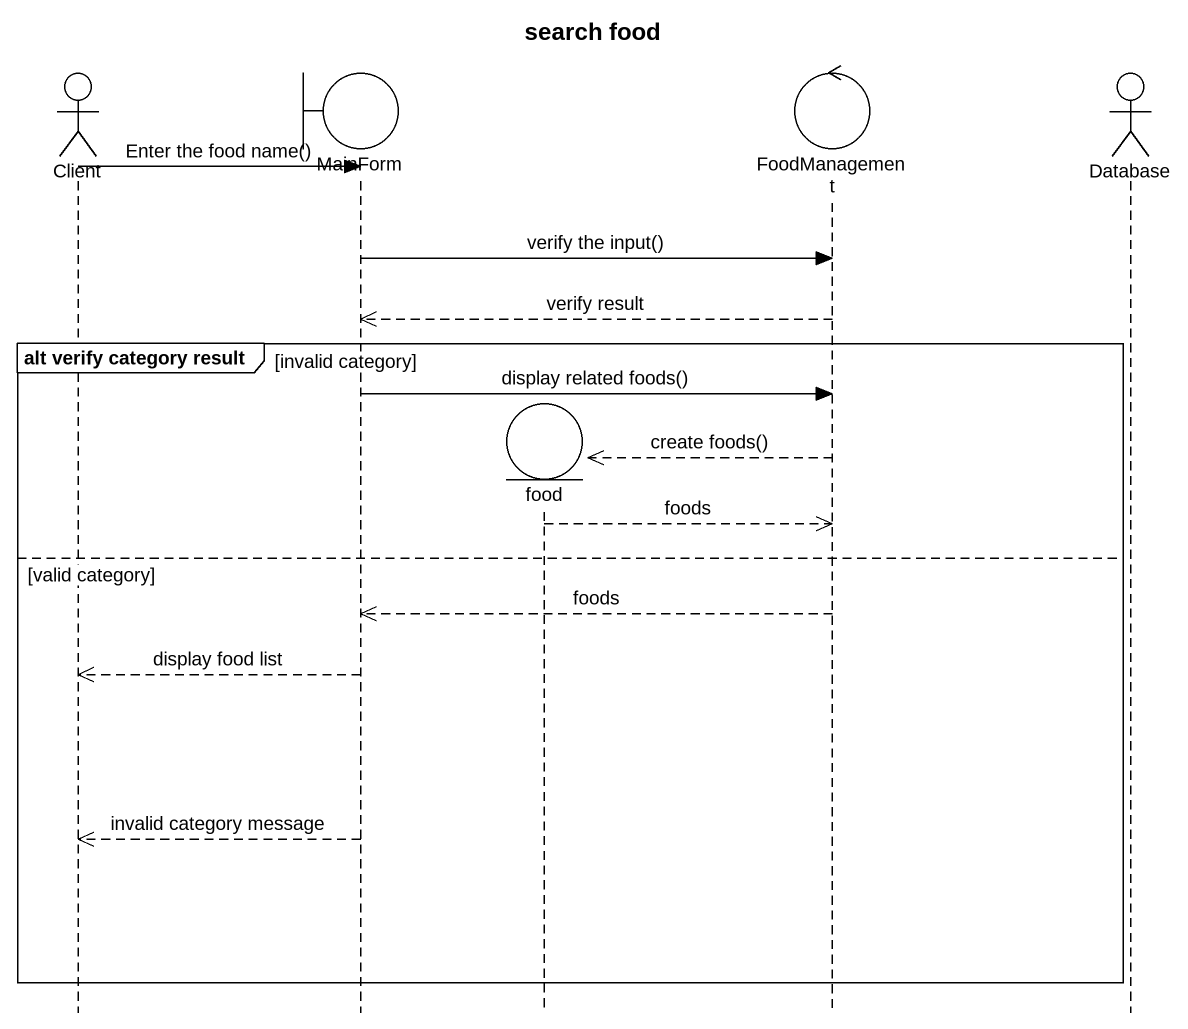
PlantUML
@startuml
title search food
hide footbox
actor Client
boundary MainForm
entity food
control FoodManagement
actor "Database" as Database_

Client -> MainForm : Enter the food name()
MainForm -> FoodManagement : verify the input()
FoodManagement -->> MainForm : verify result
group alt verify category result [invalid category]
  MainForm -> FoodManagement : display related foods()
  FoodManagement -->> food ** : create foods()
  food -->> FoodManagement : foods
else valid category
  FoodManagement -->> MainForm : foods
  MainForm -->> Client : display food list
  MainForm -->> Client : invalid category message
end
@enduml
